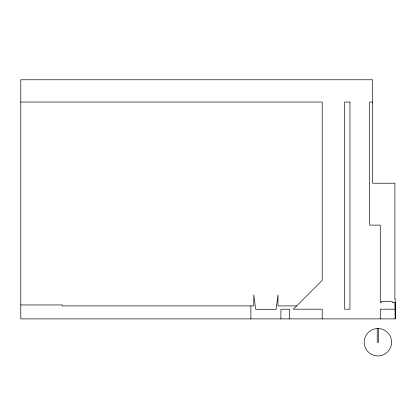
<?xml version="1.0" encoding="UTF-8"?>
<svg xmlns="http://www.w3.org/2000/svg" width="416" height="416" viewBox="0 0 416 416"><rect width="100%" height="100%" fill="white"/><g stroke="black" fill="none" stroke-linecap="round" stroke-linejoin="round"><path stroke-width="0.62" d="M20.8 102.06L322.208 102.06L322.208 280.316L293.327 309.202L322.208 309.202L322.208 318.89M372.585 102.06L369.678 102.06L369.678 225.108L380.281 225.108L380.281 302.635L381.248 302.635L381.248 301.668L392.293 301.668L392.293 302.635L395.2 302.635M20.8 304.949L62.473 304.949L62.473 305.916L253.77 305.916L253.77 294.882L255.71 309.364L276.058 309.364L277.997 294.882L277.997 305.916L296.608 305.916M395.2 318.89L20.8 318.89L20.8 79.768L372.585 79.768L372.585 183.217L394.878 183.217L394.878 298.761L395.2 298.761L395.2 318.89L395.164 302.635L395.2 309.202L380.281 309.202L380.281 318.89M378.581 328.583L378.581 342.238L377.213 342.238L377.213 328.583M289.448 318.89L289.448 309.202L280.904 309.202L280.904 318.89M250.864 305.916L250.864 318.89M377.9 328.536L376.111 328.656A13.702 13.702 0 0 0 366.345 349.601A13.702 13.702 0 0 0 389.454 349.601A13.702 13.702 0 0 0 379.688 328.656L377.9 328.536M349.955 102.06L344.625 102.06L344.625 309.202L349.955 309.202L349.955 102.06"/></g></svg>
